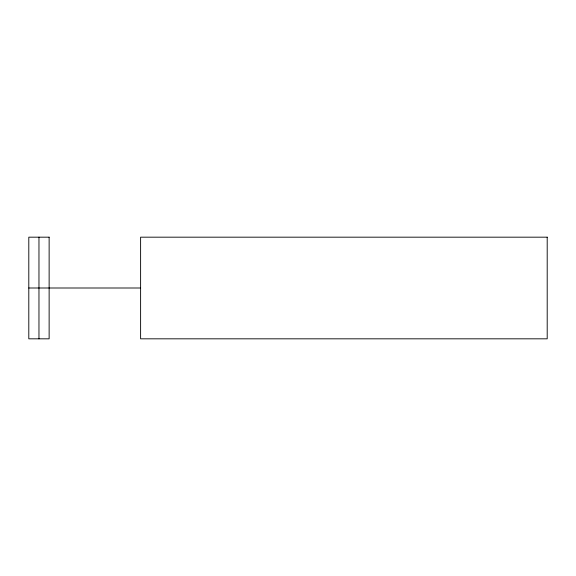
<?xml version="1.0" encoding="UTF-8"?>
<svg xmlns="http://www.w3.org/2000/svg" width="576" height="576" viewBox="0 0 576 576"><rect width="100%" height="100%" fill="white"/><g stroke="black" fill="none" stroke-linecap="round" stroke-linejoin="round"><path stroke-width="0.86" d="M28.8 288L140.609 288M38.966 237.175L38.966 338.825M49.133 237.175L28.8 237.175L28.8 338.825L49.133 338.825L49.133 237.175M547.2 237.175L140.609 237.175L140.609 338.825L547.2 338.825L547.2 237.175"/></g></svg>
